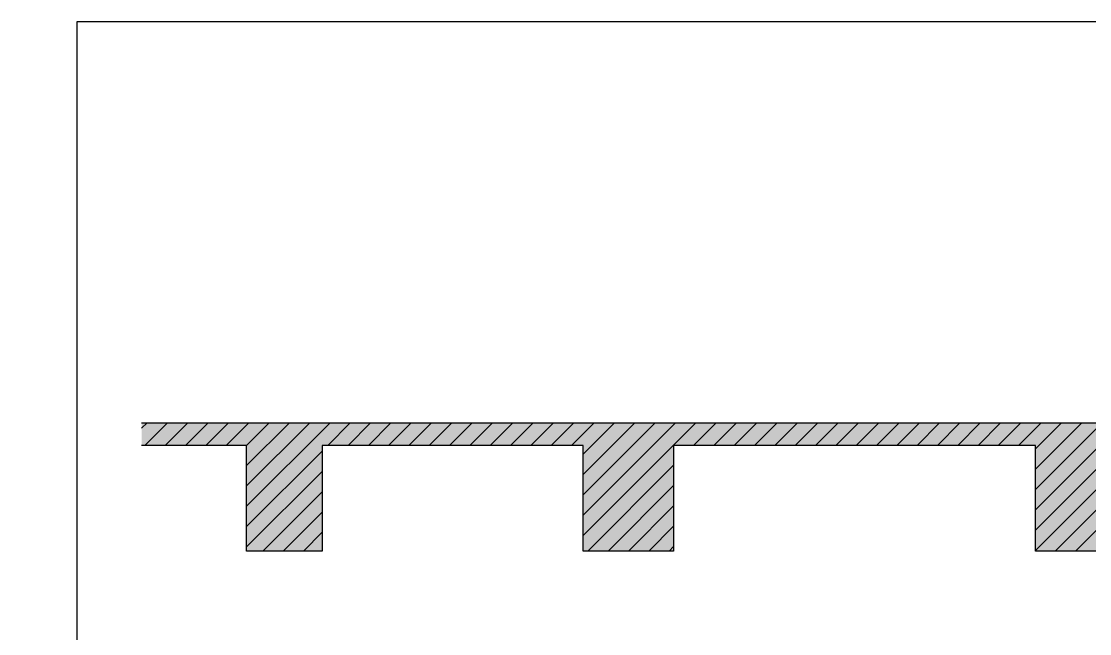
# Model space of a CAD drawing. Header units: millimetres. Extents: x 110215 to 630040, y -488650 to 141897.
# Drawn here: x 293119 to 300200, y 11293 to 15350 of the extents above; entities that cross this region are included whole.
import ezdxf
from ezdxf.xclip import XClip

# ---------------------------------------------------------------- set-up
doc = ezdxf.new("R2010")
doc.units = ezdxf.units.MM
doc.header["$LTSCALE"] = 1000
doc.header["$XCLIPFRAME"] = 0
doc.layers.add('0-140c立面材料填充', color=250, linetype='Continuous')

# ---------------------------------------------------------------- blocks, each defined once
blk = doc.blocks.new('dfsfds')
h = blk.add_hatch()
h.set_pattern_fill('ANSI31', color=250, scale=30)
h.paths.add_polyline_path([(359010.9, 12690.4), (359010.9, 12540.4), (358762.7, 12540.4), (358762.7, 11840.4), (358411.1, 11840.4), (358411.1, 12540.4), (355200.9, 12540.4), (355200.9, 11840.4), (354519.3, 11840.4), (354519.3, 12540.4), (350959.9, 12540.4), (350959.9, 11840.4), (350334.2, 11840.4), (350334.2, 12540.4), (346614.2, 12540.4), (346614.2, 11840.4), (346014.2, 11840.4), (346014.2, 12540.4), (344144.2, 12540.4), (344144.2, 11840.4), (343544.2, 11840.4), (343544.2, 12540.4), (340644.2, 12540.4), (340644.2, 11840.4), (340144.2, 11840.4), (340144.2, 12540.4), (337314.2, 12540.4), (337314.2, 11840.4), (336814.2, 11840.4), (336814.2, 12540.4), (335414.2, 12540.4), (335414.2, 11840.4), (334814.2, 11840.4), (334814.2, 12540.4), (333064.2, 12540.4), (333064.2, 11840.4), (332564.2, 11840.4), (332564.2, 12540.4), (330094.2, 12540.4), (330094.2, 11840.4), (329594.2, 11840.4), (329594.2, 12540.4), (327004.2, 12540.4), (327004.2, 11840.4), (326404.2, 11840.4), (326404.2, 12540.4), (325304.2, 12540.4), (325304.2, 11840.4), (324804.2, 11840.4), (324804.2, 12540.4), (322114.2, 12540.4), (322114.2, 11840.4), (321514.2, 11840.4), (321514.2, 12540.4), (319114.2, 12540.4), (319114.2, 11840.4), (318514.2, 11840.4), (318514.2, 12540.4), (316784.2, 12540.4), (316784.2, 11840.4), (316284.2, 11840.4), (316284.2, 12540.4), (313184.2, 12540.4), (313184.2, 11840.4), (312584.2, 11840.4), (312584.2, 12540.4), (311934.2, 12540.4), (311934.2, 11840.4), (311334.2, 11840.4), (311334.2, 12540.4), (309434.2, 12540.4), (309434.2, 11840.4), (308934.2, 11840.4), (308934.2, 12540.4), (306587.7, 12540.4), (306587.7, 12690.4)])
h.paths.add_polyline_path([(359010.9, 8240.8), (306587.7, 8240.8), (306587.7, 8090.8), (359010.9, 8090.8)])
at = {"layer": '0-140c立面材料填充'}
h = blk.add_hatch(dxfattribs=at)
h.set_pattern_fill('AR-CONC', color=256)
h.paths.add_polyline_path([(359010.9, 12690.4), (359010.9, 12540.4), (358762.7, 12540.4), (358762.7, 11840.4), (358411.1, 11840.4), (358411.1, 12540.4), (355200.9, 12540.4), (355200.9, 11840.4), (354519.3, 11840.4), (354519.3, 12540.4), (350959.9, 12540.4), (350959.9, 11840.4), (350334.2, 11840.4), (350334.2, 12540.4), (346614.2, 12540.4), (346614.2, 11840.4), (346014.2, 11840.4), (346014.2, 12540.4), (344144.2, 12540.4), (344144.2, 11840.4), (343544.2, 11840.4), (343544.2, 12540.4), (340644.2, 12540.4), (340644.2, 11840.4), (340144.2, 11840.4), (340144.2, 12540.4), (337314.2, 12540.4), (337314.2, 11840.4), (336814.2, 11840.4), (336814.2, 12540.4), (335414.2, 12540.4), (335414.2, 11840.4), (334814.2, 11840.4), (334814.2, 12540.4), (333064.2, 12540.4), (333064.2, 11840.4), (332564.2, 11840.4), (332564.2, 12540.4), (330094.2, 12540.4), (330094.2, 11840.4), (329594.2, 11840.4), (329594.2, 12540.4), (327004.2, 12540.4), (327004.2, 11840.4), (326404.2, 11840.4), (326404.2, 12540.4), (325304.2, 12540.4), (325304.2, 11840.4), (324804.2, 11840.4), (324804.2, 12540.4), (322114.2, 12540.4), (322114.2, 11840.4), (321514.2, 11840.4), (321514.2, 12540.4), (319114.2, 12540.4), (319114.2, 11840.4), (318514.2, 11840.4), (318514.2, 12540.4), (316784.2, 12540.4), (316784.2, 11840.4), (316284.2, 11840.4), (316284.2, 12540.4), (313184.2, 12540.4), (313184.2, 11840.4), (312584.2, 11840.4), (312584.2, 12540.4), (311934.2, 12540.4), (311934.2, 11840.4), (311334.2, 11840.4), (311334.2, 12540.4), (309434.2, 12540.4), (309434.2, 11840.4), (308934.2, 11840.4), (308934.2, 12540.4), (306587.7, 12540.4), (306587.7, 12690.4)])
h.paths.add_polyline_path([(359010.9, 8240.8), (306587.7, 8240.8), (306587.7, 8090.8), (359010.9, 8090.8)])
for points in [[(326404.2, 12540.4), (325304.2, 12540.4), (325304.2, 11840.4), (324804.2, 11840.4), (324804.2, 12540.4), (322114.2, 12540.4), (322114.2, 11840.4), (321514.2, 11840.4), (321514.2, 12540.4), (319114.2, 12540.4), (319114.2, 11840.4), (318514.2, 11840.4), (318514.2, 12540.4), (316784.2, 12540.4), (316784.2, 11840.4), (316284.2, 11840.4), (316284.2, 12540.4), (313184.2, 12540.4)], [(306587.7, 12690.4), (359010.9, 12690.4)]]:
    blk.add_lwpolyline(points)

msp = doc.modelspace()

# ---------------------------------------------------------------- linework, layer by layer
msp.add_lwpolyline([(293487.7, 15350.1), (319033.1, 15350.1), (319033.1, -4761.1), (293487.7, -4761.1)], close=True)

# ---------------------------------------------------------------- block references
ref = msp.add_blockref('dfsfds', (-21672.4, 0))
XClip(ref).set_block_clipping_path([(315588.2107537339, 6094.4817562175), (338866.0247811886, 15350.053184789)])

doc.saveas('drawing.dxf')
